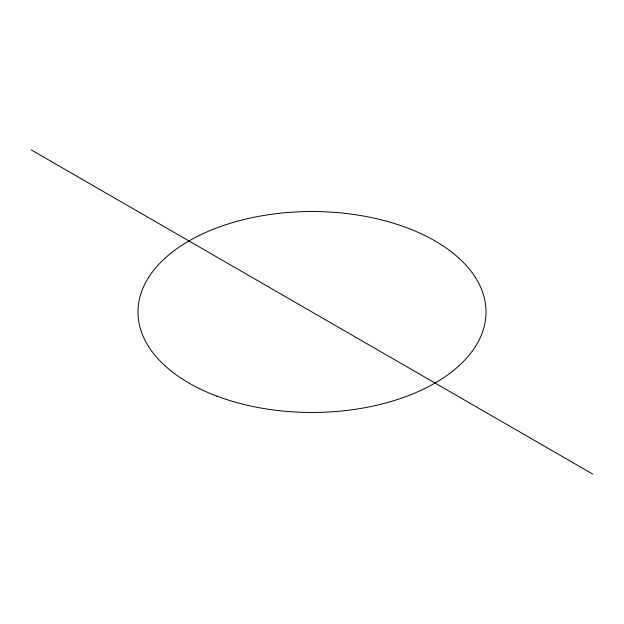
<?xml version="1.0" encoding="UTF-8"?>
<svg xmlns="http://www.w3.org/2000/svg" width="624" height="624" viewBox="0 0 624 624"><rect width="100%" height="100%" fill="white"/><g stroke="black" fill="none" stroke-linecap="round" stroke-linejoin="round"><path stroke-width="0.94" d="M31.2 149.885L592.8 474.115M216.871 396.123A174.018 100.464 0 0 0 485.753 317.499A174.018 100.464 0 0 0 233.376 222.37A174.018 100.464 0 0 0 216.871 396.123"/></g></svg>
